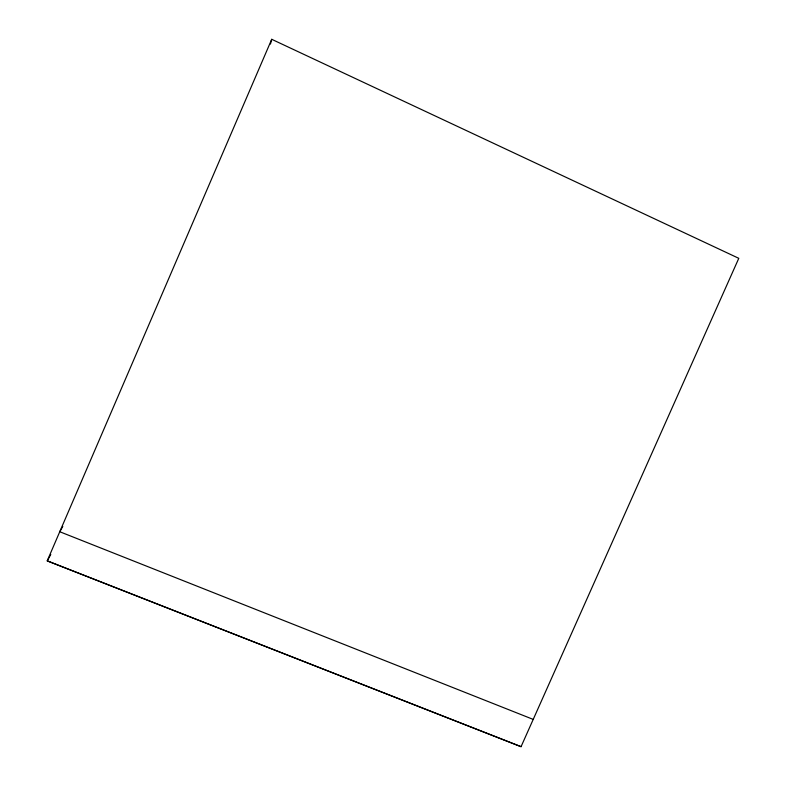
<?xml version="1.0" encoding="UTF-8"?>
<svg xmlns="http://www.w3.org/2000/svg" width="786" height="786" viewBox="0 0 786 786"><rect width="100%" height="100%" fill="white"/><g stroke="black" fill="none" stroke-linecap="round" stroke-linejoin="round"><path stroke-width="1.18" d="M270.463 44.016L271.72 39.3L738.781 258.319L521.049 746.7L47.219 560.87L271.72 39.3M50.776 554.494L47.258 560.88L521.03 746.651M62.792 526.443L59.795 531.749L533.222 719.406"/></g></svg>
